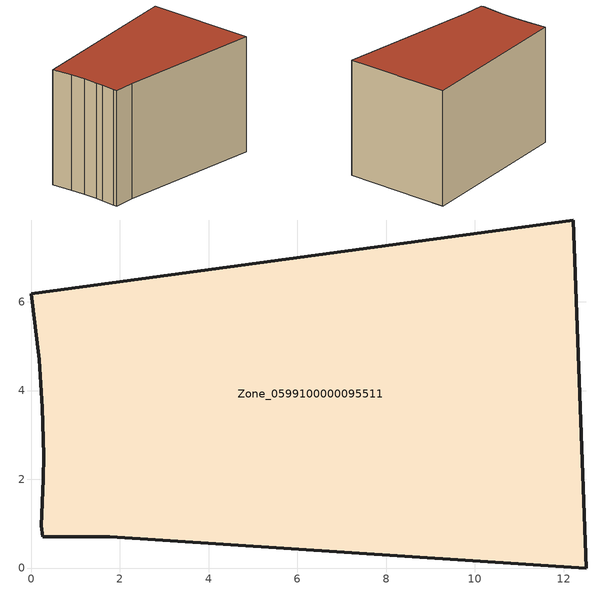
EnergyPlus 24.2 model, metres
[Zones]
Zone_0599100000095511
 floor ground (C_G): 1.77,0.71 0.26,0.7 0.23,0.95 0.27,2 0.28,2.54 0.25,3.62 0.18,4.69 0,6.18 12.22,7.84 12.51,0 z0
 wall outside (C_F): 0.28,2.54 0.27,2 0.23,0.95 0.26,0.7 1.77,0.71 12.51,0 12.22,7.84 0,6.18 0.18,4.69 0.25,3.62 0.28,2.54 z0:8.43
 roof outside (C_R): 0.26,0.7 1.77,0.71 12.51,0 12.22,7.84 0,6.18 0.18,4.69 0.25,3.62 0.28,2.54 0.27,2 0.23,0.95 z8.43
[BUILDING]
Pand.0599100000095511: North Axis=0; Terrain=City; Loads Convergence Tolerance Value=0.04; Temperature Convergence Tolerance Value=0.4; Solar Distribution=FullExterior; Maximum Number of Warmup Days=25; Minimum Number of Warmup Days=1
[Site:Location]
Rotterdam.The.Hague.AP_ZH_NLD Design_Conditions: Latitude=51.96; Longitude=4.45; Time Zone=1; Elevation=-4.5
[SITE:GROUNDTEMPERATURE:BUILDINGSURFACE]
18, 18, 18, 18, 18, 18, 18, 18, 18, 18, 18, 18
[MATERIAL] Thermal Absorptance=0.9; Solar Absorptance=0.7; Visible Absorptance=0.7
Name | Roughness | Thickness | Conductivity | Density | Specific Heat
G.TC.1992-2005 | MediumSmooth | 0.15 | 0.06 | 540 | 1210
F.TC.1992-2005 | Rough | 0.3 | 0.12 | 1920 | 840
R.TC.1992-2005 | MediumRough | 0.2 | 0.08 | 1500 | 1000
[CONSTRUCTION]
C_G: G.TC.1992-2005
C_F: F.TC.1992-2005
C_R: R.TC.1992-2005
[ZONE]
Zone_0599100000095511: Type=1; Multiplier=1; Ceiling Height=Autocalculate; Volume=Autocalculate; Floor Area=autocalculate; Part of Total Floor Area=Yes
[ZONEINFILTRATION:DESIGNFLOWRATE]
Infil_Zone_0599100000095511: Zone or ZoneList or Space or SpaceList=Zone_0599100000095511; Schedule=AlwaysOn; Design Flow Rate Calculation Method=Flow/Area; Flow Rate per Floor Area=0.0015; Constant Term Coefficient=1; Temperature Term Coefficient=0; Velocity Term Coefficient=0; Velocity Squared Term Coefficient=0
[HVACTEMPLATE:ZONE:IDEALLOADSAIRSYSTEM]
Zone_0599100000095511: Maximum Heating Supply Air Temperature=50; Minimum Cooling Supply Air Temperature=13; Maximum Heating Supply Air Humidity Ratio=0.0156; Minimum Cooling Supply Air Humidity Ratio=0.0077; Heating Limit=NoLimit; Cooling Limit=NoLimit; Dehumidification Control Type=ConstantSensibleHeatRatio; Cooling Sensible Heat Ratio=0.7; Dehumidification Setpoint=60; Humidification Control Type=None; Humidification Setpoint=30; Outdoor Air Method=None; Outdoor Air Flow Rate per Person=0.00944; Outdoor Air Flow Rate per Zone Floor Area=0; Outdoor Air Flow Rate per Zone=0; Demand Controlled Ventilation Type=None; Outdoor Air Economizer Type=NoEconomizer; Heat Recovery Type=None; Sensible Heat Recovery Effectiveness=0.7; Latent Heat Recovery Effectiveness=0.65
[ZONECONTROL:THERMOSTAT]
ThermostatControl_Zone_0599100000095511: Zone or ZoneList=Zone_0599100000095511; Control Type Schedule=DualSetpointControlType; Control 1=Thermostat_Zone_0599100000095511; Temperature Difference Between Cutout And Setpoint=0
[THERMOSTATSETPOINT:DUALSETPOINT]
Thermostat_Zone_0599100000095511: Heating Setpoint Temperature Schedule=HeatingSetpoint_Zone_0599100000095511; Cooling Setpoint Temperature Schedule=CoolingSetpoint_Zone_0599100000095511
[SCHEDULE:COMPACT]
HeatingSetpoint_Zone_0599100000095511: Through: 12/31, For: AllDays, Until: 24:00, 21
CoolingSetpoint_Zone_0599100000095511: Through: 12/31, For: AllDays, Until: 24:00, 24
DualSetpointControlType: Through: 12/31, For: AllDays, Until: 24:00, 4
AlwaysOn: Through: 12/31, For: AllDays, Until: 24:00, 1
